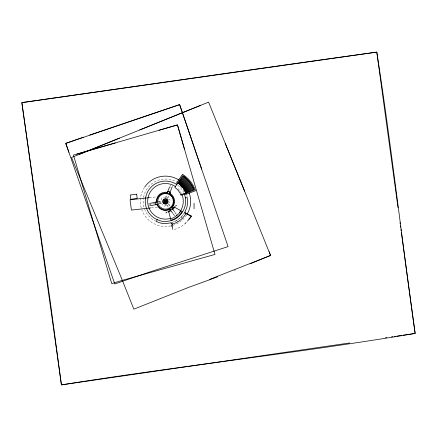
<?xml version="1.0" encoding="UTF-8"?>
<svg xmlns="http://www.w3.org/2000/svg" width="437" height="437" viewBox="0 0 437 437"><rect width="100%" height="100%" fill="white"/><g stroke="black" fill="none" stroke-linecap="round" stroke-linejoin="round"><path stroke-width="0.33" stroke-dasharray="2.19 1.64" d="M165.934 197.983L167.043 195.028M167.6 198.087L168.491 195.721M165.279 198.043L166.699 194.372M167.595 198.742L168.78 195.683M174.947 206.056L175.761 206.144L176.428 205.248L175.991 204.669L174.636 206.439M171.834 222.559L176.608 220.581L181.218 217.042L184.753 212.431M184.922 223.826L187.932 220.232M234.079 270.558L235.931 269.776M167.546 211.743L165.465 212.546L165.902 213.13L166.945 212.743L166.879 212.027M158.358 201.927L161.444 201.26M159.172 203.385L162.258 202.719M158.139 201.708L161.996 200.911M159.45 203.899L162.018 203.369M149.006 204.598L154.829 203.484M158.713 202.735L161.947 202.118M149.345 197.65L155.993 196.912M151.339 207.865L157.32 207.204M156.391 221.433L154.343 220.581A22.265 22.265 0 0 1 144.336 208.296M181.218 217.042L182.267 218.347M176.608 220.581L177.657 221.881M168.261 204.128L170.922 207.662M166.896 204.975L168.797 207.499M168.573 203.571L170.517 206.209M174.795 212.021L175.958 213.606M166.355 204.62L168.687 207.788M172.965 213.6L174.128 215.184M186.981 195.536L187.112 196.568M186.588 215.004A25.171 25.171 0 0 1 173.243 225.241M170.714 225.918A25.171 25.171 0 0 1 141.746 209.694M141.162 207.815A25.171 25.171 0 0 1 144.357 187.599M178.072 188.708A17.813 17.813 0 0 1 181.519 193.569M177.777 185.266A20.211 20.211 0 0 1 183.6 192.356M184.507 212.852A22.265 22.265 0 0 1 172.631 222.384M143.97 207.062A22.265 22.265 0 0 1 143.445 198.07M143.549 197.431A22.265 22.265 0 0 1 176.608 182.021M188.697 220.002A28.929 28.929 0 0 1 173.008 229.818M180.476 186.255A21.473 21.473 0 0 1 182.054 188.03M183.431 189.975A21.473 21.473 0 0 1 184.583 192.051M165.776 205.029A1.573 1.573 0 0 1 163.777 206.013A1.573 1.573 0 0 1 162.793 204.013M161.985 199.889A1.573 1.573 0 0 1 162.203 197.671A1.573 1.573 0 0 1 164.421 197.89M168.392 199.343A1.573 1.573 0 0 1 170.288 200.763A1.573 1.573 0 0 1 168.627 202.457M174.893 215.501A1.207 1.043 -36.4 0 1 173.893 214.501A1.207 1.043 -36.4 0 1 174.991 213.311A1.207 1.043 -36.4 0 1 176.187 214.097M176.428 205.248A21.266 21.266 0 0 1 175.761 206.144M166.945 212.743A21.266 21.266 0 0 1 165.902 213.13M170.894 187.167A1.207 1.043 21.1 0 1 170.354 186.856M170.031 186.359A1.207 1.043 21.1 0 1 170.55 185.201M172.183 185.692A1.207 1.043 21.1 0 1 172.216 186.757M166.475 197.994A1.207 1.043 21.1 0 1 167.016 198.305M162.274 202.795A1.207 1.043 78.3 0 1 162.094 202.544M150.268 205.57A1.207 1.043 78.3 0 1 149.012 205.767M148.542 204.123A1.207 1.043 78.3 0 1 149.148 203.56M150.475 204.407A1.207 1.043 78.3 0 1 150.53 204.718"/><path stroke-width="0.66" d="M167.409 192.537L169.54 187.031M169.25 194.46L172.091 187.118M157.173 219.554L156.391 221.433L157.025 221.696A16.715 16.715 0 0 0 168.354 223.187L171.238 222.804M184.753 212.431L186.981 207.062L187.735 201.299L187.249 197.595L185.233 197.863M186.167 193.258L182.824 187.418L178.334 183.147L183.414 176.073L182.775 175.636L174.811 187.413L175.128 187.615A16.95 16.95 0 0 1 180.891 194.875L181.022 195.23L194.29 190.133C192.143 184.518 188.292 179.58 183.414 176.073M178.831 183.524L184.097 176.592M179.323 183.901L184.785 177.116M188.363 219.718L191.373 216.129L185.856 213.048M179.798 184.299L185.441 177.673M180.273 184.704L186.102 178.236M173.888 207.264L174.155 206.969L181.06 210.88A21.266 21.266 0 0 1 170.698 218.975L168.551 211.257A20.364 20.364 0 0 0 170.818 209.907M174.767 207.313L174.297 207.821A21.266 21.266 0 0 1 172.664 209.334M180.721 185.135L186.725 178.831M181.175 185.561L187.353 179.427M181.601 186.015L187.943 180.055M182.027 186.468L188.533 180.683M182.426 186.943L189.09 181.344M182.824 187.418L189.642 182.005M183.196 187.921L190.161 182.693M183.573 188.418L190.679 183.387M183.917 188.931L191.16 184.103M184.261 189.45L191.635 184.818M184.578 189.986L192.078 185.561M184.895 190.521L192.515 186.309M185.179 191.073L192.908 187.074M168.922 211.082L168.409 211.344L168.6 211.989L168.966 211.808A21.266 21.266 0 0 0 170.878 210.667M185.463 191.625L193.307 187.839M185.72 192.193L193.662 188.626M250.729 263.566L270.547 255.459L269.159 251.69M180.885 194.88L194.017 189.412M200.452 105.448L71.526 157.506L121.715 278.773L133.853 309.156L188.057 287.601L217.637 276.839M79.102 154.447L119.53 138.114M139.742 129.947L208.591 102.132L270.547 255.459L209.793 279.325M83.347 137.229L65.785 143.352L114.784 283.957L148.454 272.404L228.092 246.605L179.64 104.612L65.785 143.352L68.915 152.344M89.667 135.066L179.64 104.612L201.665 169.152M76.688 154.146L115.297 142.943M159.139 130.221L177.46 124.906L184.474 149.11M149.787 203.429L156.856 201.97M150.459 205.751L157.522 204.292M221.406 361.618L61.415 384.888L50.02 299.738L21.85 102.624C140.162 85.728 258.414 68.494 376.792 52.112C391.328 145.652 401.745 239.749 415.15 333.436C297.597 353.063 179.088 366.091 61.415 384.888L21.85 102.624L376.792 52.112L398.003 207.651M222.755 361.421L349.671 342.963M385.445 337.757L386.8 337.561M391.525 336.872L392.874 336.681M394.223 336.485L395.572 336.288M396.922 336.091L401.647 335.403M403.001 335.206L415.15 333.436L401.412 232.675M149.345 197.65L130.068 199.785L131.395 210.077L150.672 207.941M180.721 210.71L182.3 211.535A21.582 21.582 0 0 1 172.014 220.024L171.118 220.346L170.588 218.609M177.897 182.846L178.334 183.147M177.761 183.944L176.532 183.114L182.508 174.276A32.141 32.141 0 0 1 195.558 190.701L185.599 194.525L185.244 193.602M170.971 222.843L172.287 224.11L172.347 229.316M185.102 212.868L185.801 213.737L191.373 216.129A28.929 28.929 0 0 1 189.117 219.472M171.588 223.241L172.287 224.11A22.265 22.265 0 0 0 185.801 213.737L184.856 212.185M172.074 208.323L174.407 211.492M169.463 208.842L172.571 213.07M244.622 191.138L225.224 143.281M186.129 193.269L185.938 192.777A22.413 22.413 0 0 0 178.312 183.179M171.539 224.76L171.845 226.71M400.03 222.531L400.216 223.886M400.489 225.913L400.674 227.267M400.953 229.294L401.133 230.649M194.061 203.221L194.061 208.749M189.205 192.903A25.171 25.171 0 0 1 187.271 213.884M144.723 187.047A25.171 25.171 0 0 1 179.175 180.186M170.02 193.427A9.095 9.095 0 0 1 171.905 207.733M170.02 209.176A9.095 9.095 0 0 1 156.861 204.221M156.38 201.299A9.095 9.095 0 0 1 167.83 192.515M182.054 194.793A17.813 17.813 0 0 1 180.902 210.208M170.086 218.505A17.813 17.813 0 0 1 147.914 198.322A17.813 17.813 0 0 1 175.505 186.583M176.695 184.49A20.211 20.211 0 0 0 148.307 190.63A20.211 20.211 0 0 0 155.37 218.806L157.806 219.816A15.175 15.175 0 0 0 168.087 221.166C179.847 220.188 188.178 207.302 184.998 196.071A20.211 20.211 0 0 0 184.146 193.564M174.172 206.974A20.364 20.364 0 0 1 172.254 208.81M164.847 201.266A0.579 0.579 0 0 1 165.017 201.02M171.37 207.143A1.573 1.36 -36.4 0 1 171.681 209.454A1.573 1.36 -36.4 0 1 169.266 209.143M163.809 202.872A2.119 2.119 0 0 1 163.498 202.413M180.066 211.606A21.495 21.495 0 0 1 179.367 212.469M177.012 214.824A21.495 21.495 0 0 1 176.149 215.523M157.604 204.418A1.573 1.36 78.3 0 1 155.845 204.45A1.573 1.36 78.3 0 1 155.414 202.473A1.573 1.36 78.3 0 1 157.02 201.752M165.219 201.391L165.612 201.528L165.246 201.342M164.651 199.824L163.793 202.249L166.158 203.085L167.016 200.659L164.651 199.824M122.076 280.439L111.763 283.608L73.416 155.097L177.46 124.906L214.993 254.427L122.076 280.439M136.666 194.175L130.199 194.995L130.739 199.272L137.207 198.453L136.666 194.175M164.782 202.331A1.093 1.093 0 0 0 166.492 201.512A1.093 1.093 0 0 0 164.929 200.441A1.093 1.093 0 0 0 164.782 202.331M164.962 202.129A0.803 0.803 0 0 0 166.191 201.473A0.803 0.803 0 0 0 165.011 200.736A0.803 0.803 0 0 0 164.962 202.129M164.978 201.899A0.612 0.612 0 0 0 165.989 201.588A0.612 0.612 0 0 0 165.219 200.867A0.612 0.612 0 0 0 164.978 201.899M163.968 203.391A2.409 2.409 0 0 0 167.803 201.736A2.409 2.409 0 0 0 164.454 199.245A2.409 2.409 0 0 0 163.968 203.391M160.27 208.427A8.571 8.571 0 0 0 173.882 202.506A8.571 8.571 0 0 0 161.947 193.673A8.571 8.571 0 0 0 160.27 208.427M161.444 208.007A7.806 7.806 0 0 0 173.342 201.572A7.806 7.806 0 0 0 161.821 194.487A7.806 7.806 0 0 0 161.444 208.007M163.848 203.615A2.666 2.666 0 0 0 168.059 201.73A2.666 2.666 0 0 0 164.317 199.026A2.666 2.666 0 0 0 163.848 203.615M167.835 191.701A1.573 1.36 21.1 0 0 167.169 193.504A1.573 1.36 21.1 0 1 167.83 191.696A1.573 1.36 21.1 0 1 169.917 192.471A1.573 1.36 21.1 0 1 169.256 194.279A1.573 1.36 21.1 0 0 169.922 192.477A1.573 1.36 21.1 0 0 167.835 191.701"/></g></svg>
